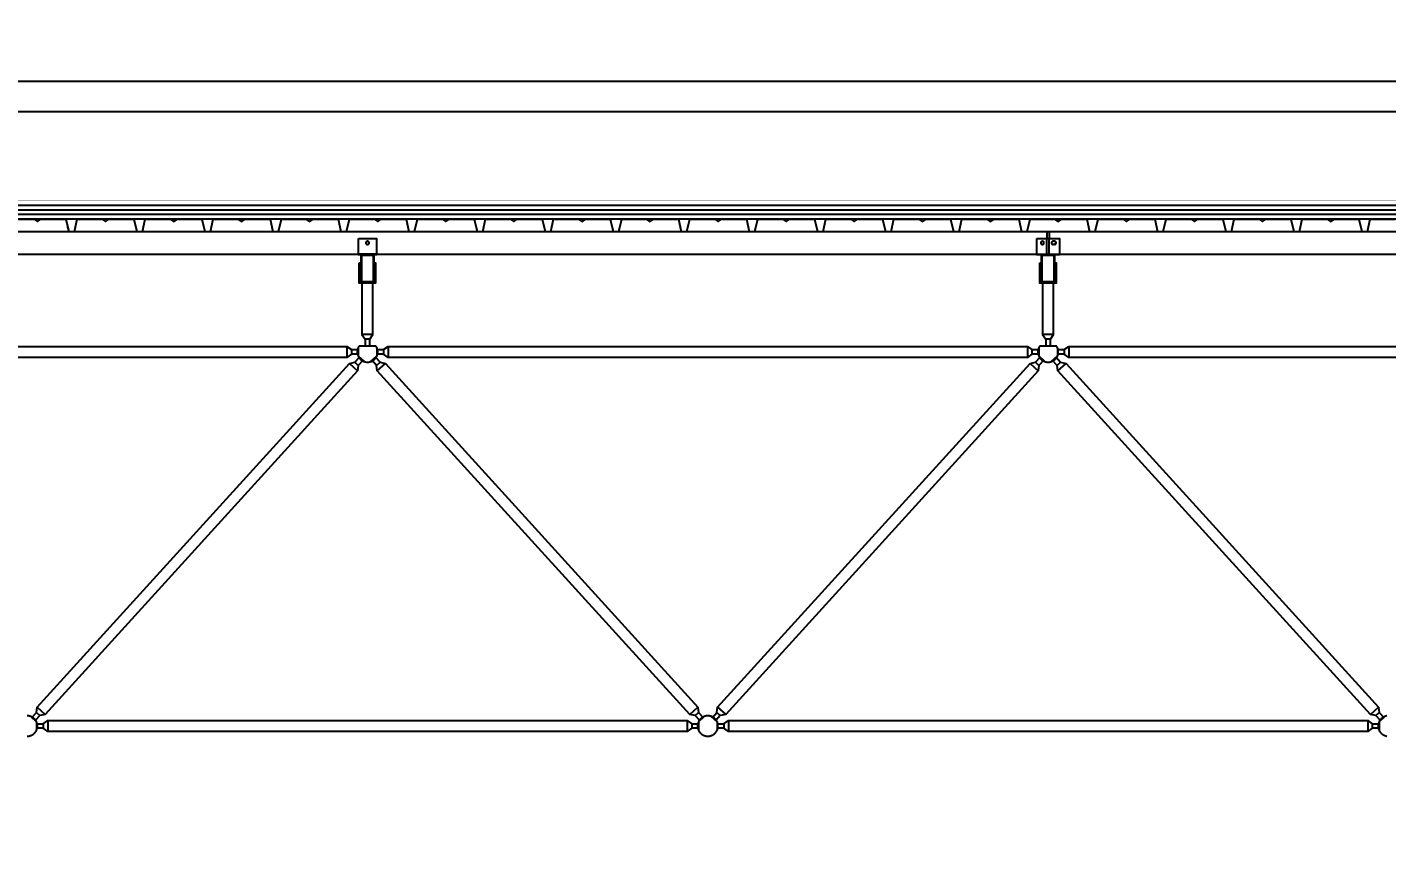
# Model space of a CAD drawing. Header units: centimetres. Extents: x 26569 to 160723, y -3143 to 14565.
# Drawn here: x 121408 to 122007, y -1038 to -670 of the extents above; entities that cross this region are included whole.
import ezdxf

# ---------------------------------------------------------------- set-up
doc = ezdxf.new("R2010")
doc.units = ezdxf.units.CM
doc.header["$LTSCALE"] = 100
doc.linetypes.add('HIDDEN', pattern=[9.525, 6.35, -3.175])
for name, color, linetype in [('A-ANNO-DIMS', 187, 'Continuous'), ('A-ELEV-02', 253, 'Continuous'), ('A-ELEV-04', 250, 'Continuous'), ('A-WALL-INSL', 249, 'Continuous'), ('A-WALL-SNWPNL', 200, 'Continuous'), ('S-STEL', 3, 'Continuous')]:
    doc.layers.add(name, color=color, linetype=linetype)
doc.styles.add('Fields_100', font='act_simplex.shx', dxfattribs={"width": 0.8, "height": 20})
doc.linetypes.add('BATTING', pattern='A,0.00254,-2.54,[134,ltypeshp.shx,S=2.54,R=0,X=-2.54,Y=0],-5.08,[134,ltypeshp.shx,S=2.54,R=180,X=2.54,Y=0],-2.54', length=10.16254)
doc.dimstyles.new('FIELDS_100', dxfattribs={"dimscale": 0, "dimtxt": 20, "dimasz": 5, "dimexe": 5, "dimexo": 5, "dimgap": 5, "dimtad": 0, "dimdec": 0, "dimzin": 0, "dimdsep": 46, "dimtxsty": 'Fields_100', "dimblk": 'DOT', "dimcen": 0.09, "dimclrt": 50, "dimadec": 0, "dimazin": 0, "dimtfac": 1, "dimtdec": 0, "dimtix": 1, "dimtofl": 0, "dimtmove": 1, "dimatfit": 3, "dimfxl": 5, "dimfxlon": 1, "dimtolj": 1, "dimtzin": 0, "dimarcsym": 0})

# ---------------------------------------------------------------- blocks, each defined once
blk = doc.blocks.new('_Dot')
at = {"color": 0, "linetype": 'ByBlock', "lineweight": -2}
blk.add_line((-0.5, 0), (-1, 0), dxfattribs=at)
at = {"color": 0, "linetype": 'ByBlock', "const_width": 0.5}
blk.add_lwpolyline([(-0.25, 0, 1), (0.25, 0, 1)], format="xyb", close=True, dxfattribs=at)
blk = doc.blocks.new('*D482')
at = {"layer": 'A-ANNO-DIMS', "color": 0, "lineweight": -2, "transparency": 16777216}
for p, q in [((121107.73, -198.45), (121107.73, -188.45)), ((122907.73, -198.45), (122907.73, -188.45)), ((121112.73, -193.45), (121976.06, -193.45)), ((122902.73, -193.45), (122039.4, -193.45))]:
    blk.add_line(p, q, dxfattribs=at)
at = {"layer": 'DEFPOINTS', "color": 0, "transparency": 16777216}
for p in [(122907.73, -193.45), (121107.73, -1038.45), (122907.73, -1038.45)]:
    blk.add_point(p, dxfattribs=at)
at = {"layer": 'A-ANNO-DIMS', "color": 0, "lineweight": -2, "transparency": 16777216, "xscale": 5, "yscale": 5, "zscale": 5, "rotation": 180}
blk.add_blockref('_Dot', (121107.73, -193.45), dxfattribs=at)
at = {"layer": 'A-ANNO-DIMS', "color": 0, "lineweight": -2, "transparency": 16777216, "xscale": 5, "yscale": 5, "zscale": 5}
blk.add_blockref('_Dot', (122907.73, -193.45), dxfattribs=at)
at = {"layer": 'A-ANNO-DIMS', "color": 50, "transparency": 16777216, "insert": (122007.73, -193.45), "char_height": 20, "attachment_point": 5, "style": 'Fields_100'}
blk.add_mtext('\\A1;1800', dxfattribs=at)

msp = doc.modelspace()

# ---------------------------------------------------------------- linework, layer by layer
at = {"layer": 'A-ELEV-02'}
for points in [[(113862.73, -760.44), (122930.23, -760.44)], [(121857.23, -760.44), (121857.23, -763.44)], [(121858.23, -760.44), (121858.23, -763.44)], [(121859.93, -764.74), (121859.91, -764.74), (121859.9, -764.74), (121859.88, -764.75), (121859.87, -764.75), (121859.85, -764.75), (121859.83, -764.75), (121859.82, -764.75), (121859.8, -764.76), (121859.79, -764.76), (121859.77, -764.76), (121859.75, -764.77), (121859.74, -764.77), (121859.72, -764.78), (121859.7, -764.78), (121859.69, -764.79), (121859.67, -764.79), (121859.66, -764.8), (121859.64, -764.81), (121859.62, -764.81), (121859.61, -764.82), (121859.59, -764.83), (121859.58, -764.84), (121859.56, -764.85), (121859.55, -764.86), (121859.53, -764.87), (121859.52, -764.88), (121859.5, -764.89), (121859.49, -764.9), (121859.47, -764.91), (121859.46, -764.92), (121859.45, -764.94), (121859.43, -764.95), (121859.42, -764.96), (121859.41, -764.98), (121859.4, -764.99), (121859.39, -765), (121859.38, -765.02), (121859.36, -765.03), (121859.35, -765.05), (121859.34, -765.06), (121859.33, -765.08), (121859.33, -765.09), (121859.32, -765.11), (121859.31, -765.12), (121859.3, -765.14), (121859.29, -765.15), (121859.29, -765.17), (121859.28, -765.19), (121859.27, -765.2), (121859.27, -765.22), (121859.26, -765.23), (121859.26, -765.25), (121859.25, -765.27), (121859.25, -765.28), (121859.24, -765.3), (121859.24, -765.32), (121859.24, -765.33), (121859.24, -765.35), (121859.23, -765.36), (121859.23, -765.38), (121859.23, -765.4), (121859.23, -765.41), (121859.23, -765.43), (121859.23, -765.44), (121859.23, -765.46), (121859.23, -765.48), (121859.23, -765.49), (121859.23, -765.51), (121859.23, -765.52), (121859.24, -765.54), (121859.24, -765.55), (121859.24, -765.57), (121859.24, -765.59), (121859.25, -765.6), (121859.25, -765.62), (121859.26, -765.64), (121859.26, -765.65), (121859.27, -765.67), (121859.27, -765.69), (121859.28, -765.7), (121859.29, -765.72), (121859.29, -765.73), (121859.3, -765.75), (121859.31, -765.77), (121859.32, -765.78), (121859.33, -765.8), (121859.33, -765.81), (121859.34, -765.83), (121859.35, -765.84), (121859.36, -765.86), (121859.38, -765.87), (121859.39, -765.89), (121859.4, -765.9), (121859.41, -765.91), (121859.42, -765.93), (121859.43, -765.94), (121859.45, -765.95), (121859.46, -765.96), (121859.47, -765.98), (121859.49, -765.99), (121859.5, -766), (121859.52, -766.01), (121859.53, -766.02), (121859.55, -766.03), (121859.56, -766.04), (121859.58, -766.05), (121859.59, -766.06), (121859.61, -766.07), (121859.62, -766.07), (121859.64, -766.08), (121859.66, -766.09), (121859.67, -766.09), (121859.69, -766.1), (121859.7, -766.11), (121859.72, -766.11), (121859.74, -766.12), (121859.75, -766.12), (121859.77, -766.13), (121859.79, -766.13), (121859.8, -766.13), (121859.82, -766.13), (121859.83, -766.14), (121859.85, -766.14), (121859.87, -766.14), (121859.88, -766.14), (121859.9, -766.14), (121859.91, -766.14), (121859.93, -766.14)], [(121860.53, -764.74), (121859.93, -764.74)], [(121860.53, -766.14), (121859.93, -766.14)], [(121860.53, -766.14), (121860.55, -766.14), (121860.56, -766.14), (121860.58, -766.14), (121860.59, -766.14), (121860.61, -766.14), (121860.62, -766.14), (121860.64, -766.13), (121860.66, -766.13), (121860.67, -766.13), (121860.69, -766.13), (121860.71, -766.12), (121860.72, -766.12), (121860.74, -766.11), (121860.76, -766.11), (121860.77, -766.1), (121860.79, -766.09), (121860.8, -766.09), (121860.82, -766.08), (121860.84, -766.07), (121860.85, -766.07), (121860.87, -766.06), (121860.88, -766.05), (121860.9, -766.04), (121860.91, -766.03), (121860.93, -766.02), (121860.94, -766.01), (121860.96, -766), (121860.97, -765.99), (121860.98, -765.98), (121861, -765.96), (121861.01, -765.95), (121861.02, -765.94), (121861.04, -765.93), (121861.05, -765.91), (121861.06, -765.9), (121861.07, -765.89), (121861.08, -765.87), (121861.1, -765.86), (121861.11, -765.84), (121861.12, -765.83), (121861.13, -765.81), (121861.13, -765.8), (121861.14, -765.78), (121861.15, -765.77), (121861.16, -765.75), (121861.17, -765.73), (121861.17, -765.72), (121861.18, -765.7), (121861.19, -765.69), (121861.19, -765.67), (121861.2, -765.65), (121861.2, -765.64), (121861.21, -765.62), (121861.21, -765.6), (121861.21, -765.59), (121861.22, -765.57), (121861.22, -765.55), (121861.22, -765.54), (121861.23, -765.52), (121861.23, -765.51), (121861.23, -765.49), (121861.23, -765.48), (121861.23, -765.46), (121861.23, -765.44), (121861.23, -765.43), (121861.23, -765.41), (121861.23, -765.4), (121861.23, -765.38), (121861.23, -765.36), (121861.22, -765.35), (121861.22, -765.33), (121861.22, -765.32), (121861.21, -765.3), (121861.21, -765.28), (121861.21, -765.27), (121861.2, -765.25), (121861.2, -765.23), (121861.19, -765.22), (121861.19, -765.2), (121861.18, -765.19), (121861.17, -765.17), (121861.17, -765.15), (121861.16, -765.14), (121861.15, -765.12), (121861.14, -765.11), (121861.13, -765.09), (121861.13, -765.08), (121861.12, -765.06), (121861.11, -765.05), (121861.1, -765.03), (121861.08, -765.02), (121861.07, -765), (121861.06, -764.99), (121861.05, -764.98), (121861.04, -764.96), (121861.02, -764.95), (121861.01, -764.94), (121861, -764.92), (121860.98, -764.91), (121860.97, -764.9), (121860.96, -764.89), (121860.94, -764.88), (121860.93, -764.87), (121860.91, -764.86), (121860.9, -764.85), (121860.88, -764.84), (121860.87, -764.83), (121860.85, -764.82), (121860.84, -764.81), (121860.82, -764.81), (121860.8, -764.8), (121860.79, -764.79), (121860.77, -764.79), (121860.76, -764.78), (121860.74, -764.78), (121860.72, -764.77), (121860.71, -764.77), (121860.69, -764.76), (121860.67, -764.76), (121860.66, -764.76), (121860.64, -764.75), (121860.62, -764.75), (121860.61, -764.75), (121860.59, -764.75), (121860.58, -764.75), (121860.56, -764.74), (121860.55, -764.74), (121860.53, -764.74)], [(113862.73, -770.44), (122930.23, -770.44)], [(121561.73, -770.44), (121553.73, -770.44)], [(121852.73, -770.44), (121862.73, -770.44)], [(121554.13, -776.04), (121554.63, -776.04)], [(121554.13, -777.44), (121554.63, -777.44)], [(121560.83, -776.04), (121561.33, -776.04)], [(121560.83, -777.44), (121561.33, -777.44)], [(121854.13, -776.04), (121854.63, -776.04)], [(121854.13, -777.44), (121854.63, -777.44)], [(121860.83, -776.04), (121861.33, -776.04)], [(121860.83, -777.44), (121861.33, -777.44)], [(121555.31, -783.24), (121555.31, -805.84), (121556.73, -807.84), (121556.73, -810.84)], [(121558.73, -810.84), (121558.73, -807.84), (121560.14, -805.84), (121560.14, -783.24)], [(121855.31, -783.24), (121855.31, -805.84), (121856.73, -807.84), (121856.73, -810.84)], [(121858.73, -810.84), (121858.73, -807.84), (121860.14, -805.84), (121860.14, -783.24)], [(121560.14, -805.84), (121555.31, -805.84)], [(121558.73, -807.84), (121556.73, -807.84)], [(121860.14, -805.84), (121855.31, -805.84)], [(121858.73, -807.84), (121856.73, -807.84)], [(121261.83, -812.54), (121264.83, -812.54), (121266.83, -811.13), (121548.63, -811.13), (121550.63, -812.54), (121553.63, -812.54)], [(121553.63, -814.54), (121550.63, -814.54), (121548.63, -815.96), (121266.83, -815.96), (121264.83, -814.54), (121261.83, -814.54)], [(121548.63, -811.13), (121548.63, -815.96)], [(121550.63, -812.54), (121550.63, -814.54)], [(121554.13, -810.84), (121554.04, -810.96), (121553.96, -811.09), (121553.88, -811.22), (121553.8, -811.35), (121553.73, -811.48), (121553.66, -811.62), (121553.6, -811.76), (121553.54, -811.91), (121553.48, -812.05), (121553.46, -812.13), (121553.43, -812.2), (121553.41, -812.28), (121553.39, -812.36), (121553.37, -812.43), (121553.35, -812.51), (121553.33, -812.59), (121553.32, -812.67), (121553.3, -812.74), (121553.29, -812.82), (121553.28, -812.9), (121553.27, -812.98), (121553.26, -813.06), (121553.25, -813.14), (121553.24, -813.22), (121553.24, -813.3), (121553.23, -813.38), (121553.23, -813.46), (121553.23, -813.54), (121553.23, -813.62), (121553.23, -813.7), (121553.24, -813.78), (121553.24, -813.86), (121553.25, -813.94), (121553.25, -814.01), (121553.26, -814.09), (121553.27, -814.17), (121553.29, -814.25), (121553.31, -814.4), (121553.35, -814.56), (121553.38, -814.71), (121553.43, -814.86), (121553.47, -815), (121553.52, -815.14), (121553.58, -815.29), (121553.64, -815.42), (121553.71, -815.56), (121553.77, -815.69), (121553.85, -815.82), (121553.93, -815.95), (121554.01, -816.07), (121554.1, -816.2), (121554.19, -816.32), (121554.29, -816.44), (121554.39, -816.56), (121554.5, -816.68), (121554.55, -816.73), (121554.61, -816.79), (121554.67, -816.84), (121554.73, -816.9), (121554.79, -816.95), (121554.85, -817), (121554.91, -817.05), (121554.97, -817.1), (121555.03, -817.15), (121555.1, -817.19), (121555.16, -817.24), (121555.23, -817.29), (121555.3, -817.33), (121555.36, -817.37), (121555.43, -817.41), (121555.5, -817.45), (121555.57, -817.49), (121555.64, -817.53), (121555.71, -817.57), (121555.78, -817.6), (121555.86, -817.64), (121555.93, -817.67), (121556, -817.7), (121556.08, -817.73), (121556.15, -817.76), (121556.22, -817.78), (121556.3, -817.81), (121556.37, -817.83), (121556.52, -817.88), (121556.67, -817.92), (121556.83, -817.95), (121556.98, -817.98), (121557.13, -818), (121557.28, -818.02), (121557.43, -818.03), (121557.58, -818.04), (121557.73, -818.04), (121557.88, -818.04), (121558.03, -818.03), (121558.18, -818.02), (121558.33, -818), (121558.48, -817.98), (121558.63, -817.95), (121558.79, -817.92), (121558.94, -817.88), (121559.09, -817.83), (121559.16, -817.81), (121559.24, -817.78), (121559.31, -817.76), (121559.38, -817.73), (121559.46, -817.7), (121559.53, -817.67), (121559.6, -817.64), (121559.68, -817.6), (121559.75, -817.57), (121559.82, -817.53), (121559.89, -817.49), (121559.96, -817.45), (121560.03, -817.41), (121560.1, -817.37), (121560.16, -817.33), (121560.23, -817.29), (121560.3, -817.24), (121560.36, -817.19), (121560.43, -817.15), (121560.49, -817.1), (121560.55, -817.05), (121560.61, -817), (121560.67, -816.95), (121560.73, -816.9), (121560.79, -816.84), (121560.85, -816.79), (121560.91, -816.73), (121560.96, -816.68), (121561.07, -816.56), (121561.17, -816.44), (121561.27, -816.32), (121561.36, -816.2), (121561.45, -816.07), (121561.53, -815.95), (121561.61, -815.82), (121561.69, -815.69), (121561.75, -815.56), (121561.82, -815.42), (121561.88, -815.29), (121561.94, -815.14), (121561.99, -815), (121562.03, -814.86), (121562.08, -814.71), (121562.11, -814.56), (121562.15, -814.4), (121562.17, -814.25), (121562.19, -814.17), (121562.2, -814.09), (121562.21, -814.01), (121562.21, -813.94), (121562.22, -813.86), (121562.22, -813.78), (121562.23, -813.7), (121562.23, -813.62), (121562.23, -813.54), (121562.23, -813.46), (121562.23, -813.38), (121562.22, -813.3), (121562.22, -813.22), (121562.21, -813.14), (121562.2, -813.06), (121562.19, -812.98), (121562.18, -812.9), (121562.17, -812.82), (121562.16, -812.74), (121562.14, -812.67), (121562.13, -812.59), (121562.11, -812.51), (121562.09, -812.43), (121562.07, -812.36), (121562.05, -812.28), (121562.03, -812.2), (121562, -812.13), (121561.98, -812.05), (121561.92, -811.91), (121561.86, -811.76), (121561.8, -811.62), (121561.73, -811.48), (121561.66, -811.35), (121561.58, -811.22), (121561.5, -811.09), (121561.42, -810.96), (121561.33, -810.84)], [(121553.63, -811.69), (121553.63, -815.4)], [(121554.13, -810.84), (121561.33, -810.84)], [(121561.83, -812.54), (121564.83, -812.54), (121566.83, -811.13), (121848.63, -811.13), (121850.63, -812.54), (121853.63, -812.54)], [(121561.83, -811.69), (121561.83, -815.4)], [(121853.63, -814.54), (121850.63, -814.54), (121848.63, -815.96), (121566.83, -815.96), (121564.83, -814.54), (121561.83, -814.54)], [(121564.83, -812.54), (121564.83, -814.54)], [(121566.83, -811.13), (121566.83, -815.96)], [(121848.63, -811.13), (121848.63, -815.96)], [(121850.63, -812.54), (121850.63, -814.54)], [(121854.13, -810.84), (121854.04, -810.96), (121853.96, -811.09), (121853.88, -811.22), (121853.8, -811.35), (121853.73, -811.48), (121853.66, -811.62), (121853.6, -811.76), (121853.54, -811.91), (121853.48, -812.05), (121853.46, -812.13), (121853.43, -812.2), (121853.41, -812.28), (121853.39, -812.36), (121853.37, -812.43), (121853.35, -812.51), (121853.33, -812.59), (121853.32, -812.67), (121853.3, -812.74), (121853.29, -812.82), (121853.28, -812.9), (121853.27, -812.98), (121853.26, -813.06), (121853.25, -813.14), (121853.24, -813.22), (121853.24, -813.3), (121853.23, -813.38), (121853.23, -813.46), (121853.23, -813.54), (121853.23, -813.62), (121853.23, -813.7), (121853.24, -813.78), (121853.24, -813.86), (121853.25, -813.94), (121853.25, -814.01), (121853.26, -814.09), (121853.27, -814.17), (121853.29, -814.25), (121853.31, -814.4), (121853.35, -814.56), (121853.38, -814.71), (121853.43, -814.86), (121853.47, -815), (121853.52, -815.14), (121853.58, -815.29), (121853.64, -815.42), (121853.71, -815.56), (121853.77, -815.69), (121853.85, -815.82), (121853.93, -815.95), (121854.01, -816.07), (121854.1, -816.2), (121854.19, -816.32), (121854.29, -816.44), (121854.39, -816.56), (121854.5, -816.68), (121854.55, -816.73), (121854.61, -816.79), (121854.67, -816.84), (121854.73, -816.9), (121854.79, -816.95), (121854.85, -817), (121854.91, -817.05), (121854.97, -817.1), (121855.03, -817.15), (121855.1, -817.19), (121855.16, -817.24), (121855.23, -817.29), (121855.3, -817.33), (121855.36, -817.37), (121855.43, -817.41), (121855.5, -817.45), (121855.57, -817.49), (121855.64, -817.53), (121855.71, -817.57), (121855.78, -817.6), (121855.86, -817.64), (121855.93, -817.67), (121856, -817.7), (121856.08, -817.73), (121856.15, -817.76), (121856.22, -817.78), (121856.3, -817.81), (121856.37, -817.83), (121856.52, -817.88), (121856.67, -817.92), (121856.83, -817.95), (121856.98, -817.98), (121857.13, -818), (121857.28, -818.02), (121857.43, -818.03), (121857.58, -818.04), (121857.73, -818.04), (121857.88, -818.04), (121858.03, -818.03), (121858.18, -818.02), (121858.33, -818), (121858.48, -817.98), (121858.63, -817.95), (121858.79, -817.92), (121858.94, -817.88), (121859.09, -817.83), (121859.16, -817.81), (121859.24, -817.78), (121859.31, -817.76), (121859.38, -817.73), (121859.46, -817.7), (121859.53, -817.67), (121859.6, -817.64), (121859.68, -817.6), (121859.75, -817.57), (121859.82, -817.53), (121859.89, -817.49), (121859.96, -817.45), (121860.03, -817.41), (121860.1, -817.37), (121860.16, -817.33), (121860.23, -817.29), (121860.3, -817.24), (121860.36, -817.19), (121860.43, -817.15), (121860.49, -817.1), (121860.55, -817.05), (121860.61, -817), (121860.67, -816.95), (121860.73, -816.9), (121860.79, -816.84), (121860.85, -816.79), (121860.91, -816.73), (121860.96, -816.68), (121861.07, -816.56), (121861.17, -816.44), (121861.27, -816.32), (121861.36, -816.2), (121861.45, -816.07), (121861.53, -815.95), (121861.61, -815.82), (121861.69, -815.69), (121861.75, -815.56), (121861.82, -815.42), (121861.88, -815.29), (121861.94, -815.14), (121861.99, -815), (121862.03, -814.86), (121862.08, -814.71), (121862.11, -814.56), (121862.15, -814.4), (121862.17, -814.25), (121862.19, -814.17), (121862.2, -814.09), (121862.21, -814.01), (121862.21, -813.94), (121862.22, -813.86), (121862.22, -813.78), (121862.23, -813.7), (121862.23, -813.62), (121862.23, -813.54), (121862.23, -813.46), (121862.23, -813.38), (121862.22, -813.3), (121862.22, -813.22), (121862.21, -813.14), (121862.2, -813.06), (121862.19, -812.98), (121862.18, -812.9), (121862.17, -812.82), (121862.16, -812.74), (121862.14, -812.67), (121862.13, -812.59), (121862.11, -812.51), (121862.09, -812.43), (121862.07, -812.36), (121862.05, -812.28), (121862.03, -812.2), (121862, -812.13), (121861.98, -812.05), (121861.92, -811.91), (121861.86, -811.76), (121861.8, -811.62), (121861.73, -811.48), (121861.66, -811.35), (121861.58, -811.22), (121861.5, -811.09), (121861.42, -810.96), (121861.33, -810.84)], [(121853.63, -811.69), (121853.63, -815.4)], [(121854.13, -810.84), (121861.33, -810.84)], [(121861.83, -812.54), (121864.83, -812.54), (121866.83, -811.13), (122148.63, -811.13), (122150.63, -812.54), (122153.63, -812.54)], [(121861.83, -811.69), (121861.83, -815.4)], [(122153.63, -814.54), (122150.63, -814.54), (122148.63, -815.96), (121866.83, -815.96), (121864.83, -814.54), (121861.83, -814.54)], [(121864.83, -812.54), (121864.83, -814.54)], [(121866.83, -811.13), (121866.83, -815.96)], [(121549.82, -818.65), (121553.4, -821.9)], [(121552.21, -818.12), (121553.69, -819.47)], [(121553.6, -815.33), (121556.34, -817.83)], [(121559.12, -817.83), (121561.86, -815.33)], [(121561.77, -819.47), (121563.25, -818.12)], [(121562.06, -821.9), (121565.64, -818.65)], [(121849.82, -818.65), (121853.4, -821.9)], [(121852.21, -818.12), (121853.69, -819.47)], [(121853.6, -815.33), (121856.34, -817.83)], [(121859.12, -817.83), (121861.86, -815.33)], [(121861.77, -819.47), (121863.25, -818.12)], [(121862.06, -821.9), (121865.64, -818.65)], [(121412.06, -970.19), (121415.64, -973.43)], [(121699.82, -973.43), (121703.4, -970.19)], [(121712.06, -970.19), (121715.64, -973.43)], [(121999.82, -973.43), (122003.4, -970.19)], [(121407.73, -983.04), (121407.83, -983.04), (121407.93, -983.04), (121408.03, -983.03), (121408.13, -983.03), (121408.24, -983.02), (121408.34, -983), (121408.44, -982.99), (121408.55, -982.97), (121408.65, -982.95), (121408.76, -982.92), (121408.86, -982.9), (121408.97, -982.87), (121409.07, -982.84), (121409.18, -982.8), (121409.28, -982.77), (121409.39, -982.73), (121409.49, -982.69), (121409.59, -982.64), (121409.7, -982.59), (121409.8, -982.54), (121409.9, -982.49), (121410, -982.43), (121410.1, -982.37), (121410.19, -982.31), (121410.29, -982.25), (121410.38, -982.18), (121410.48, -982.11), (121410.57, -982.04), (121410.66, -981.96), (121410.74, -981.89), (121410.83, -981.81), (121410.91, -981.73), (121410.99, -981.64), (121411.07, -981.56), (121411.15, -981.47), (121411.22, -981.38), (121411.3, -981.29), (121411.37, -981.2), (121411.43, -981.1), (121411.5, -981.01), (121411.56, -980.91), (121411.62, -980.81), (121411.67, -980.71), (121411.73, -980.61), (121411.78, -980.51), (121411.83, -980.41), (121411.87, -980.3), (121411.91, -980.2), (121411.95, -980.1), (121411.99, -979.99), (121412.02, -979.89), (121412.06, -979.78), (121412.08, -979.68), (121412.11, -979.57), (121412.13, -979.47), (121412.15, -979.36), (121412.17, -979.26), (121412.19, -979.15), (121412.2, -979.05), (121412.21, -978.95), (121412.22, -978.85), (121412.23, -978.74), (121412.23, -978.64), (121412.23, -978.54), (121412.23, -978.44), (121412.23, -978.34), (121412.22, -978.24), (121412.21, -978.14), (121412.2, -978.04), (121412.19, -977.93), (121412.17, -977.83), (121412.15, -977.72), (121412.13, -977.62), (121412.11, -977.52), (121412.08, -977.41), (121412.06, -977.31), (121412.02, -977.2), (121411.99, -977.1), (121411.95, -976.99), (121411.91, -976.89), (121411.87, -976.78), (121411.83, -976.68), (121411.78, -976.58), (121411.73, -976.48), (121411.67, -976.38), (121411.62, -976.28), (121411.56, -976.18), (121411.5, -976.08), (121411.43, -975.99), (121411.37, -975.89), (121411.3, -975.8), (121411.22, -975.71), (121411.15, -975.62), (121411.07, -975.53), (121410.99, -975.45), (121410.91, -975.36), (121410.83, -975.28), (121410.74, -975.2), (121410.66, -975.12), (121410.57, -975.05), (121410.48, -974.98), (121410.38, -974.91), (121410.29, -974.84), (121410.19, -974.78), (121410.1, -974.72), (121410, -974.66), (121409.9, -974.6), (121409.8, -974.55), (121409.7, -974.5), (121409.59, -974.45), (121409.49, -974.4), (121409.39, -974.36), (121409.28, -974.32), (121409.18, -974.28), (121409.07, -974.25), (121408.97, -974.22), (121408.86, -974.19), (121408.76, -974.16), (121408.65, -974.14), (121408.55, -974.12), (121408.44, -974.1), (121408.34, -974.09), (121408.24, -974.07), (121408.13, -974.06), (121408.03, -974.05), (121407.93, -974.05), (121407.83, -974.04), (121407.73, -974.04)], [(121409.12, -974.26), (121411.86, -976.76)], [(121411.77, -972.62), (121413.25, -973.96)], [(121411.83, -977.54), (121414.83, -977.54), (121416.83, -976.13), (121698.63, -976.13), (121700.63, -977.54), (121703.63, -977.54)], [(121411.83, -976.69), (121411.83, -980.4)], [(121416.83, -976.13), (121416.83, -980.96)], [(121698.63, -976.13), (121698.63, -980.96)], [(121702.21, -973.96), (121703.69, -972.62)], [(121703.6, -976.76), (121706.34, -974.26)], [(121703.63, -976.69), (121703.63, -980.4)], [(121709.12, -974.26), (121711.86, -976.76)], [(121711.77, -972.62), (121713.25, -973.96)], [(121711.83, -977.54), (121714.83, -977.54), (121716.83, -976.13), (121998.63, -976.13), (122000.63, -977.54), (122003.63, -977.54)], [(121711.83, -976.69), (121711.83, -980.4)], [(121716.83, -976.13), (121716.83, -980.96)], [(121998.63, -976.13), (121998.63, -980.96)], [(122002.21, -973.96), (122003.69, -972.62)], [(122007.12, -974.09), (122007.02, -974.1), (122006.91, -974.12), (122006.81, -974.14), (122006.7, -974.16), (122006.6, -974.19), (122006.49, -974.22), (122006.39, -974.25), (122006.28, -974.28), (122006.18, -974.32), (122006.07, -974.36), (122005.97, -974.4), (122005.87, -974.45), (122005.76, -974.5), (122005.66, -974.55), (122005.56, -974.6), (122005.46, -974.66), (122005.36, -974.72), (122005.27, -974.78), (122005.17, -974.84), (122005.08, -974.91), (122004.98, -974.98), (122004.89, -975.05), (122004.8, -975.12), (122004.72, -975.2), (122004.63, -975.28), (122004.55, -975.36), (122004.47, -975.45), (122004.39, -975.53), (122004.31, -975.62), (122004.24, -975.71), (122004.16, -975.8), (122004.09, -975.89), (122004.03, -975.99), (122003.96, -976.08), (122003.9, -976.18), (122003.84, -976.28), (122003.79, -976.38), (122003.73, -976.48), (122003.68, -976.58), (122003.63, -976.68), (122003.59, -976.78), (122003.55, -976.89), (122003.51, -976.99), (122003.47, -977.1), (122003.44, -977.2), (122003.4, -977.31), (122003.37, -977.41), (122003.35, -977.52), (122003.33, -977.62), (122003.31, -977.72), (122003.29, -977.83), (122003.27, -977.93), (122003.26, -978.04), (122003.25, -978.14), (122003.24, -978.24), (122003.23, -978.34), (122003.23, -978.44), (122003.23, -978.54), (122003.23, -978.64), (122003.23, -978.74), (122003.24, -978.85), (122003.25, -978.95), (122003.26, -979.05), (122003.27, -979.15), (122003.29, -979.26), (122003.31, -979.36), (122003.33, -979.47), (122003.35, -979.57), (122003.37, -979.68), (122003.4, -979.78), (122003.44, -979.89), (122003.47, -979.99), (122003.51, -980.1), (122003.55, -980.2), (122003.59, -980.3), (122003.63, -980.41), (122003.68, -980.51), (122003.73, -980.61), (122003.79, -980.71), (122003.84, -980.81), (122003.9, -980.91), (122003.96, -981.01), (122004.03, -981.1), (122004.09, -981.2), (122004.16, -981.29), (122004.24, -981.38), (122004.31, -981.47), (122004.39, -981.56), (122004.47, -981.64), (122004.55, -981.73), (122004.63, -981.81), (122004.72, -981.89), (122004.8, -981.96), (122004.89, -982.04), (122004.98, -982.11), (122005.08, -982.18), (122005.17, -982.25), (122005.27, -982.31), (122005.36, -982.37), (122005.46, -982.43), (122005.56, -982.49), (122005.66, -982.54), (122005.76, -982.59), (122005.87, -982.64), (122005.97, -982.69), (122006.07, -982.73), (122006.18, -982.77), (122006.28, -982.8), (122006.39, -982.84), (122006.49, -982.87), (122006.6, -982.9), (122006.7, -982.92), (122006.81, -982.95), (122006.91, -982.97), (122007.02, -982.99), (122007.12, -983)], [(122003.6, -976.76), (122006.34, -974.26)], [(122003.63, -976.69), (122003.63, -980.4)], [(121703.63, -979.54), (121700.63, -979.54), (121698.63, -980.96), (121416.83, -980.96), (121414.83, -979.54), (121411.83, -979.54)], [(121414.83, -977.54), (121414.83, -979.54)], [(121700.63, -977.54), (121700.63, -979.54)], [(122003.63, -979.54), (122000.63, -979.54), (121998.63, -980.96), (121716.83, -980.96), (121714.83, -979.54), (121711.83, -979.54)], [(121714.83, -977.54), (121714.83, -979.54)], [(122000.63, -977.54), (122000.63, -979.54)]]:
    msp.add_lwpolyline(points, dxfattribs=at)
for points in [[(121553.73, -763.44), (121561.73, -763.44), (121561.73, -770.74), (121553.73, -770.74)], [(121558.43, -765.44), (121558.43, -765.43), (121558.43, -765.41), (121558.43, -765.4), (121558.43, -765.38), (121558.43, -765.36), (121558.42, -765.35), (121558.42, -765.33), (121558.42, -765.32), (121558.42, -765.3), (121558.41, -765.28), (121558.41, -765.27), (121558.4, -765.25), (121558.4, -765.23), (121558.39, -765.22), (121558.39, -765.2), (121558.38, -765.19), (121558.37, -765.17), (121558.37, -765.15), (121558.36, -765.14), (121558.35, -765.12), (121558.34, -765.11), (121558.33, -765.09), (121558.33, -765.08), (121558.32, -765.06), (121558.31, -765.05), (121558.3, -765.03), (121558.28, -765.02), (121558.27, -765), (121558.26, -764.99), (121558.25, -764.98), (121558.24, -764.96), (121558.22, -764.95), (121558.21, -764.94), (121558.2, -764.92), (121558.19, -764.91), (121558.17, -764.9), (121558.16, -764.89), (121558.14, -764.88), (121558.13, -764.87), (121558.11, -764.86), (121558.1, -764.85), (121558.08, -764.84), (121558.07, -764.83), (121558.05, -764.82), (121558.04, -764.81), (121558.02, -764.81), (121558, -764.8), (121557.99, -764.79), (121557.97, -764.79), (121557.96, -764.78), (121557.94, -764.78), (121557.92, -764.77), (121557.91, -764.77), (121557.89, -764.76), (121557.87, -764.76), (121557.86, -764.76), (121557.84, -764.75), (121557.82, -764.75), (121557.81, -764.75), (121557.79, -764.75), (121557.78, -764.75), (121557.76, -764.74), (121557.75, -764.74), (121557.73, -764.74), (121557.71, -764.74), (121557.7, -764.74), (121557.68, -764.75), (121557.67, -764.75), (121557.65, -764.75), (121557.63, -764.75), (121557.62, -764.75), (121557.6, -764.76), (121557.59, -764.76), (121557.57, -764.76), (121557.55, -764.77), (121557.54, -764.77), (121557.52, -764.78), (121557.5, -764.78), (121557.49, -764.79), (121557.47, -764.79), (121557.46, -764.8), (121557.44, -764.81), (121557.42, -764.81), (121557.41, -764.82), (121557.39, -764.83), (121557.38, -764.84), (121557.36, -764.85), (121557.35, -764.86), (121557.33, -764.87), (121557.32, -764.88), (121557.3, -764.89), (121557.29, -764.9), (121557.27, -764.91), (121557.26, -764.92), (121557.25, -764.94), (121557.23, -764.95), (121557.22, -764.96), (121557.21, -764.98), (121557.2, -764.99), (121557.19, -765), (121557.18, -765.02), (121557.16, -765.03), (121557.15, -765.05), (121557.14, -765.06), (121557.13, -765.08), (121557.13, -765.09), (121557.12, -765.11), (121557.11, -765.12), (121557.1, -765.14), (121557.09, -765.15), (121557.09, -765.17), (121557.08, -765.19), (121557.07, -765.2), (121557.07, -765.22), (121557.06, -765.23), (121557.06, -765.25), (121557.05, -765.27), (121557.05, -765.28), (121557.04, -765.3), (121557.04, -765.32), (121557.04, -765.33), (121557.04, -765.35), (121557.03, -765.36), (121557.03, -765.38), (121557.03, -765.4), (121557.03, -765.41), (121557.03, -765.43), (121557.03, -765.44), (121557.03, -765.46), (121557.03, -765.47), (121557.03, -765.49), (121557.03, -765.51), (121557.03, -765.52), (121557.04, -765.54), (121557.04, -765.55), (121557.04, -765.57), (121557.04, -765.59), (121557.05, -765.6), (121557.05, -765.62), (121557.06, -765.64), (121557.06, -765.65), (121557.07, -765.67), (121557.07, -765.69), (121557.08, -765.7), (121557.09, -765.72), (121557.09, -765.73), (121557.1, -765.75), (121557.11, -765.77), (121557.12, -765.78), (121557.13, -765.8), (121557.13, -765.81), (121557.14, -765.83), (121557.15, -765.84), (121557.16, -765.86), (121557.18, -765.87), (121557.19, -765.88), (121557.2, -765.9), (121557.21, -765.91), (121557.22, -765.93), (121557.23, -765.94), (121557.25, -765.95), (121557.26, -765.96), (121557.27, -765.98), (121557.29, -765.99), (121557.3, -766), (121557.32, -766.01), (121557.33, -766.02), (121557.35, -766.03), (121557.36, -766.04), (121557.38, -766.05), (121557.39, -766.06), (121557.41, -766.07), (121557.42, -766.07), (121557.44, -766.08), (121557.46, -766.09), (121557.47, -766.09), (121557.49, -766.1), (121557.5, -766.11), (121557.52, -766.11), (121557.54, -766.12), (121557.55, -766.12), (121557.57, -766.13), (121557.59, -766.13), (121557.6, -766.13), (121557.62, -766.13), (121557.63, -766.14), (121557.65, -766.14), (121557.67, -766.14), (121557.68, -766.14), (121557.7, -766.14), (121557.71, -766.14), (121557.73, -766.14), (121557.75, -766.14), (121557.76, -766.14), (121557.78, -766.14), (121557.79, -766.14), (121557.81, -766.14), (121557.82, -766.14), (121557.84, -766.13), (121557.86, -766.13), (121557.87, -766.13), (121557.89, -766.13), (121557.91, -766.12), (121557.92, -766.12), (121557.94, -766.11), (121557.96, -766.11), (121557.97, -766.1), (121557.99, -766.09), (121558, -766.09), (121558.02, -766.08), (121558.04, -766.07), (121558.05, -766.07), (121558.07, -766.06), (121558.08, -766.05), (121558.1, -766.04), (121558.11, -766.03), (121558.13, -766.02), (121558.14, -766.01), (121558.16, -766), (121558.17, -765.99), (121558.19, -765.98), (121558.2, -765.96), (121558.21, -765.95), (121558.22, -765.94), (121558.24, -765.93), (121558.25, -765.91), (121558.26, -765.9), (121558.27, -765.88), (121558.28, -765.87), (121558.3, -765.86), (121558.31, -765.84), (121558.32, -765.83), (121558.33, -765.81), (121558.33, -765.8), (121558.34, -765.78), (121558.35, -765.77), (121558.36, -765.75), (121558.37, -765.73), (121558.37, -765.72), (121558.38, -765.7), (121558.39, -765.69), (121558.39, -765.67), (121558.4, -765.65), (121558.4, -765.64), (121558.41, -765.62), (121558.41, -765.6), (121558.42, -765.59), (121558.42, -765.57), (121558.42, -765.55), (121558.42, -765.54), (121558.43, -765.52), (121558.43, -765.51), (121558.43, -765.49), (121558.43, -765.47), (121558.43, -765.46)], [(121852.73, -763.44), (121862.73, -763.44), (121862.73, -770.74), (121852.73, -770.74)], [(121855.93, -765.44), (121855.93, -765.43), (121855.93, -765.41), (121855.93, -765.4), (121855.93, -765.38), (121855.93, -765.36), (121855.92, -765.35), (121855.92, -765.33), (121855.92, -765.32), (121855.91, -765.3), (121855.91, -765.28), (121855.91, -765.27), (121855.9, -765.25), (121855.9, -765.23), (121855.89, -765.22), (121855.89, -765.2), (121855.88, -765.19), (121855.87, -765.17), (121855.87, -765.15), (121855.86, -765.14), (121855.85, -765.12), (121855.84, -765.11), (121855.83, -765.09), (121855.83, -765.08), (121855.82, -765.06), (121855.81, -765.05), (121855.8, -765.03), (121855.78, -765.02), (121855.77, -765), (121855.76, -764.99), (121855.75, -764.98), (121855.74, -764.96), (121855.72, -764.95), (121855.71, -764.94), (121855.7, -764.92), (121855.68, -764.91), (121855.67, -764.9), (121855.66, -764.89), (121855.64, -764.88), (121855.63, -764.87), (121855.61, -764.86), (121855.6, -764.85), (121855.58, -764.84), (121855.57, -764.83), (121855.55, -764.82), (121855.54, -764.81), (121855.52, -764.81), (121855.5, -764.8), (121855.49, -764.79), (121855.47, -764.79), (121855.46, -764.78), (121855.44, -764.78), (121855.42, -764.77), (121855.41, -764.77), (121855.39, -764.76), (121855.37, -764.76), (121855.36, -764.76), (121855.34, -764.75), (121855.32, -764.75), (121855.31, -764.75), (121855.29, -764.75), (121855.28, -764.75), (121855.26, -764.74), (121855.25, -764.74), (121855.23, -764.74), (121855.21, -764.74), (121855.2, -764.74), (121855.18, -764.75), (121855.17, -764.75), (121855.15, -764.75), (121855.13, -764.75), (121855.12, -764.75), (121855.1, -764.76), (121855.09, -764.76), (121855.07, -764.76), (121855.05, -764.77), (121855.04, -764.77), (121855.02, -764.78), (121855, -764.78), (121854.99, -764.79), (121854.97, -764.79), (121854.96, -764.8), (121854.94, -764.81), (121854.92, -764.81), (121854.91, -764.82), (121854.89, -764.83), (121854.88, -764.84), (121854.86, -764.85), (121854.85, -764.86), (121854.83, -764.87), (121854.82, -764.88), (121854.8, -764.89), (121854.79, -764.9), (121854.77, -764.91), (121854.76, -764.92), (121854.75, -764.94), (121854.73, -764.95), (121854.72, -764.96), (121854.71, -764.98), (121854.7, -764.99), (121854.69, -765), (121854.68, -765.02), (121854.66, -765.03), (121854.65, -765.05), (121854.64, -765.06), (121854.63, -765.08), (121854.63, -765.09), (121854.62, -765.11), (121854.61, -765.12), (121854.6, -765.14), (121854.59, -765.15), (121854.59, -765.17), (121854.58, -765.19), (121854.57, -765.2), (121854.57, -765.22), (121854.56, -765.23), (121854.56, -765.25), (121854.55, -765.27), (121854.55, -765.28), (121854.54, -765.3), (121854.54, -765.32), (121854.54, -765.33), (121854.54, -765.35), (121854.53, -765.36), (121854.53, -765.38), (121854.53, -765.4), (121854.53, -765.41), (121854.53, -765.43), (121854.53, -765.44), (121854.53, -765.46), (121854.53, -765.48), (121854.53, -765.49), (121854.53, -765.51), (121854.53, -765.52), (121854.54, -765.54), (121854.54, -765.55), (121854.54, -765.57), (121854.54, -765.59), (121854.55, -765.6), (121854.55, -765.62), (121854.56, -765.64), (121854.56, -765.65), (121854.57, -765.67), (121854.57, -765.69), (121854.58, -765.7), (121854.59, -765.72), (121854.59, -765.73), (121854.6, -765.75), (121854.61, -765.77), (121854.62, -765.78), (121854.63, -765.8), (121854.63, -765.81), (121854.64, -765.83), (121854.65, -765.84), (121854.66, -765.86), (121854.68, -765.87), (121854.69, -765.89), (121854.7, -765.9), (121854.71, -765.91), (121854.72, -765.93), (121854.73, -765.94), (121854.75, -765.95), (121854.76, -765.96), (121854.77, -765.98), (121854.79, -765.99), (121854.8, -766), (121854.82, -766.01), (121854.83, -766.02), (121854.85, -766.03), (121854.86, -766.04), (121854.88, -766.05), (121854.89, -766.06), (121854.91, -766.07), (121854.92, -766.07), (121854.94, -766.08), (121854.96, -766.09), (121854.97, -766.09), (121854.99, -766.1), (121855, -766.11), (121855.02, -766.11), (121855.04, -766.12), (121855.05, -766.12), (121855.07, -766.13), (121855.09, -766.13), (121855.1, -766.13), (121855.12, -766.13), (121855.13, -766.14), (121855.15, -766.14), (121855.17, -766.14), (121855.18, -766.14), (121855.2, -766.14), (121855.21, -766.14), (121855.23, -766.14), (121855.25, -766.14), (121855.26, -766.14), (121855.28, -766.14), (121855.29, -766.14), (121855.31, -766.14), (121855.32, -766.14), (121855.34, -766.13), (121855.36, -766.13), (121855.37, -766.13), (121855.39, -766.13), (121855.41, -766.12), (121855.42, -766.12), (121855.44, -766.11), (121855.46, -766.11), (121855.47, -766.1), (121855.49, -766.09), (121855.5, -766.09), (121855.52, -766.08), (121855.54, -766.07), (121855.55, -766.07), (121855.57, -766.06), (121855.58, -766.05), (121855.6, -766.04), (121855.61, -766.03), (121855.63, -766.02), (121855.64, -766.01), (121855.66, -766), (121855.67, -765.99), (121855.68, -765.98), (121855.7, -765.96), (121855.71, -765.95), (121855.72, -765.94), (121855.74, -765.93), (121855.75, -765.91), (121855.76, -765.9), (121855.77, -765.89), (121855.78, -765.87), (121855.8, -765.86), (121855.81, -765.84), (121855.82, -765.83), (121855.83, -765.81), (121855.83, -765.8), (121855.84, -765.78), (121855.85, -765.77), (121855.86, -765.75), (121855.87, -765.73), (121855.87, -765.72), (121855.88, -765.7), (121855.89, -765.69), (121855.89, -765.67), (121855.9, -765.65), (121855.9, -765.64), (121855.91, -765.62), (121855.91, -765.6), (121855.91, -765.59), (121855.92, -765.57), (121855.92, -765.55), (121855.92, -765.54), (121855.93, -765.52), (121855.93, -765.51), (121855.93, -765.49), (121855.93, -765.48), (121855.93, -765.46)], [(121554.13, -774.24), (121554.63, -774.24), (121554.63, -782.74), (121560.83, -782.74), (121560.83, -774.24), (121561.33, -774.24), (121561.33, -783.24), (121554.13, -783.24)], [(121854.13, -774.24), (121854.63, -774.24), (121854.63, -782.74), (121860.83, -782.74), (121860.83, -774.24), (121861.33, -774.24), (121861.33, -783.24), (121854.13, -783.24)], [(121409.75, -974.84), (121411.77, -972.62), (121412.06, -970.19), (121549.82, -818.65), (121552.21, -818.12), (121554.23, -815.9), (121555.71, -817.25), (121553.69, -819.47), (121553.4, -821.9), (121415.64, -973.43), (121413.25, -973.96), (121411.23, -976.18)], [(121704.23, -976.18), (121702.21, -973.96), (121699.82, -973.43), (121562.06, -821.9), (121561.77, -819.47), (121559.75, -817.25), (121561.23, -815.9), (121563.25, -818.12), (121565.64, -818.65), (121703.4, -970.19), (121703.69, -972.62), (121705.71, -974.84)], [(121709.75, -974.84), (121711.77, -972.62), (121712.06, -970.19), (121849.82, -818.65), (121852.21, -818.12), (121854.23, -815.9), (121855.71, -817.25), (121853.69, -819.47), (121853.4, -821.9), (121715.64, -973.43), (121713.25, -973.96), (121711.23, -976.18)], [(122004.23, -976.18), (122002.21, -973.96), (121999.82, -973.43), (121862.06, -821.9), (121861.77, -819.47), (121859.75, -817.25), (121861.23, -815.9), (121863.25, -818.12), (121865.64, -818.65), (122003.4, -970.19), (122003.69, -972.62), (122005.71, -974.84)], [(121712.23, -978.54), (121712.23, -978.44), (121712.23, -978.34), (121712.22, -978.24), (121712.21, -978.14), (121712.2, -978.04), (121712.19, -977.93), (121712.17, -977.83), (121712.15, -977.72), (121712.13, -977.62), (121712.11, -977.52), (121712.08, -977.41), (121712.06, -977.31), (121712.02, -977.2), (121711.99, -977.1), (121711.95, -976.99), (121711.91, -976.89), (121711.87, -976.78), (121711.83, -976.68), (121711.78, -976.58), (121711.73, -976.48), (121711.67, -976.38), (121711.62, -976.28), (121711.56, -976.18), (121711.5, -976.08), (121711.43, -975.99), (121711.37, -975.89), (121711.3, -975.8), (121711.22, -975.71), (121711.15, -975.62), (121711.07, -975.53), (121710.99, -975.45), (121710.91, -975.36), (121710.83, -975.28), (121710.74, -975.2), (121710.66, -975.12), (121710.57, -975.05), (121710.48, -974.98), (121710.38, -974.91), (121710.29, -974.84), (121710.19, -974.78), (121710.1, -974.72), (121710, -974.66), (121709.9, -974.6), (121709.8, -974.55), (121709.7, -974.5), (121709.59, -974.45), (121709.49, -974.4), (121709.39, -974.36), (121709.28, -974.32), (121709.18, -974.28), (121709.07, -974.25), (121708.97, -974.22), (121708.86, -974.19), (121708.76, -974.16), (121708.65, -974.14), (121708.55, -974.12), (121708.44, -974.1), (121708.34, -974.09), (121708.24, -974.07), (121708.13, -974.06), (121708.03, -974.05), (121707.93, -974.05), (121707.83, -974.04), (121707.73, -974.04), (121707.63, -974.04), (121707.53, -974.05), (121707.43, -974.05), (121707.33, -974.06), (121707.22, -974.07), (121707.12, -974.09), (121707.02, -974.1), (121706.91, -974.12), (121706.81, -974.14), (121706.7, -974.16), (121706.6, -974.19), (121706.49, -974.22), (121706.39, -974.25), (121706.28, -974.28), (121706.18, -974.32), (121706.07, -974.36), (121705.97, -974.4), (121705.87, -974.45), (121705.76, -974.5), (121705.66, -974.55), (121705.56, -974.6), (121705.46, -974.66), (121705.36, -974.72), (121705.27, -974.78), (121705.17, -974.84), (121705.08, -974.91), (121704.98, -974.98), (121704.89, -975.05), (121704.8, -975.12), (121704.72, -975.2), (121704.63, -975.28), (121704.55, -975.36), (121704.47, -975.45), (121704.39, -975.53), (121704.31, -975.62), (121704.24, -975.71), (121704.16, -975.8), (121704.09, -975.89), (121704.03, -975.99), (121703.96, -976.08), (121703.9, -976.18), (121703.84, -976.28), (121703.79, -976.38), (121703.73, -976.48), (121703.68, -976.58), (121703.63, -976.68), (121703.59, -976.78), (121703.55, -976.89), (121703.51, -976.99), (121703.47, -977.1), (121703.44, -977.2), (121703.4, -977.31), (121703.37, -977.41), (121703.35, -977.52), (121703.33, -977.62), (121703.31, -977.72), (121703.29, -977.83), (121703.27, -977.93), (121703.26, -978.04), (121703.25, -978.14), (121703.24, -978.24), (121703.23, -978.34), (121703.23, -978.44), (121703.23, -978.54), (121703.23, -978.64), (121703.23, -978.74), (121703.24, -978.85), (121703.25, -978.95), (121703.26, -979.05), (121703.27, -979.15), (121703.29, -979.26), (121703.31, -979.36), (121703.33, -979.47), (121703.35, -979.57), (121703.37, -979.68), (121703.4, -979.78), (121703.44, -979.89), (121703.47, -979.99), (121703.51, -980.1), (121703.55, -980.2), (121703.59, -980.3), (121703.63, -980.41), (121703.68, -980.51), (121703.73, -980.61), (121703.79, -980.71), (121703.84, -980.81), (121703.9, -980.91), (121703.96, -981.01), (121704.03, -981.1), (121704.09, -981.2), (121704.16, -981.29), (121704.24, -981.38), (121704.31, -981.47), (121704.39, -981.56), (121704.47, -981.64), (121704.55, -981.73), (121704.63, -981.81), (121704.72, -981.89), (121704.8, -981.96), (121704.89, -982.04), (121704.98, -982.11), (121705.08, -982.18), (121705.17, -982.25), (121705.27, -982.31), (121705.36, -982.37), (121705.46, -982.43), (121705.56, -982.49), (121705.66, -982.54), (121705.76, -982.59), (121705.87, -982.64), (121705.97, -982.69), (121706.07, -982.73), (121706.18, -982.77), (121706.28, -982.8), (121706.39, -982.84), (121706.49, -982.87), (121706.6, -982.9), (121706.7, -982.92), (121706.81, -982.95), (121706.91, -982.97), (121707.02, -982.99), (121707.12, -983), (121707.22, -983.02), (121707.33, -983.03), (121707.43, -983.03), (121707.53, -983.04), (121707.63, -983.04), (121707.73, -983.04), (121707.83, -983.04), (121707.93, -983.04), (121708.03, -983.03), (121708.13, -983.03), (121708.24, -983.02), (121708.34, -983), (121708.44, -982.99), (121708.55, -982.97), (121708.65, -982.95), (121708.76, -982.92), (121708.86, -982.9), (121708.97, -982.87), (121709.07, -982.84), (121709.18, -982.8), (121709.28, -982.77), (121709.39, -982.73), (121709.49, -982.69), (121709.59, -982.64), (121709.7, -982.59), (121709.8, -982.54), (121709.9, -982.49), (121710, -982.43), (121710.1, -982.37), (121710.19, -982.31), (121710.29, -982.25), (121710.38, -982.18), (121710.48, -982.11), (121710.57, -982.04), (121710.66, -981.96), (121710.74, -981.89), (121710.83, -981.81), (121710.91, -981.73), (121710.99, -981.64), (121711.07, -981.56), (121711.15, -981.47), (121711.22, -981.38), (121711.3, -981.29), (121711.37, -981.2), (121711.43, -981.1), (121711.5, -981.01), (121711.56, -980.91), (121711.62, -980.81), (121711.67, -980.71), (121711.73, -980.61), (121711.78, -980.51), (121711.83, -980.41), (121711.87, -980.3), (121711.91, -980.2), (121711.95, -980.1), (121711.99, -979.99), (121712.02, -979.89), (121712.06, -979.78), (121712.08, -979.68), (121712.11, -979.57), (121712.13, -979.47), (121712.15, -979.36), (121712.17, -979.26), (121712.19, -979.15), (121712.2, -979.05), (121712.21, -978.95), (121712.22, -978.85), (121712.23, -978.74), (121712.23, -978.64)]]:
    msp.add_lwpolyline(points, close=True, dxfattribs=at)
at = {"layer": 'A-ELEV-02', "linetype": 'HIDDEN', "ltscale": 0.1}
for points in [[(121857.23, -770.44), (121857.23, -763.44)], [(121858.23, -770.44), (121858.23, -763.44)]]:
    msp.add_lwpolyline(points, dxfattribs=at)
at = {"layer": 'A-ELEV-04'}
for p, q in [((122968.28, -694.3), (103052.48, -694.3)), ((104871.32, -707.43), (122929.69, -707.43))]:
    msp.add_line(p, q, dxfattribs=at)
at = {"layer": 'A-WALL-INSL', "ltscale": 0.002, "const_width": 0.2}
msp.add_lwpolyline([(122937.73, -746.94), (104865.23, -746.94)], dxfattribs=at)
at = {"layer": 'A-WALL-INSL', "linetype": 'BATTING', "ltscale": 0.002}
for points in [[(122937.73, -748.94), (104865.23, -748.94)], [(122937.73, -752.94), (104865.23, -752.94)]]:
    msp.add_lwpolyline(points, dxfattribs=at)
at = {"layer": 'A-WALL-INSL', "ltscale": 0.002}
for points in [[(122937.73, -750.94), (104865.23, -750.94)], [(122937.73, -754.94), (104865.23, -754.94)]]:
    msp.add_lwpolyline(points, dxfattribs=at)
at = {"layer": 'A-WALL-SNWPNL', "ltscale": 100}
for points in [[(121399.77, -754.94), (121410.77, -754.94), (121412.27, -755.94), (121413.77, -754.94), (121424.77, -754.94), (121426.02, -760.44), (121428.52, -760.44), (121428.96, -758.49)], [(121425.57, -758.49), (121426.02, -760.44), (121428.52, -760.44), (121429.77, -754.94), (121440.77, -754.94), (121442.27, -755.94), (121443.77, -754.94), (121454.77, -754.94), (121456.02, -760.44), (121458.52, -760.44), (121459.77, -754.94), (121470.77, -754.94), (121472.27, -755.94), (121473.77, -754.94), (121484.77, -754.94), (121486.02, -760.44), (121488.52, -760.44), (121489.77, -754.94), (121500.77, -754.94), (121502.27, -755.94), (121503.77, -754.94), (121514.77, -754.94), (121516.02, -760.44), (121518.52, -760.44), (121518.96, -758.49)], [(121515.57, -758.49), (121516.02, -760.44), (121518.52, -760.44), (121519.77, -754.94), (121530.77, -754.94), (121532.27, -755.94), (121533.77, -754.94), (121544.77, -754.94), (121546.02, -760.44), (121548.52, -760.44), (121549.77, -754.94), (121560.77, -754.94), (121562.27, -755.94), (121563.77, -754.94), (121574.77, -754.94), (121576.02, -760.44), (121578.52, -760.44), (121579.77, -754.94), (121590.77, -754.94), (121592.27, -755.94), (121593.77, -754.94), (121604.77, -754.94), (121606.02, -760.44), (121608.52, -760.44), (121608.96, -758.49)], [(121605.57, -758.49), (121606.02, -760.44), (121608.52, -760.44), (121609.77, -754.94), (121620.77, -754.94), (121622.27, -755.94), (121623.77, -754.94), (121634.77, -754.94), (121636.02, -760.44), (121638.52, -760.44), (121639.77, -754.94), (121650.77, -754.94), (121652.27, -755.94), (121653.77, -754.94), (121664.77, -754.94), (121666.02, -760.44), (121668.52, -760.44), (121669.77, -754.94), (121680.77, -754.94), (121682.27, -755.94), (121683.77, -754.94), (121694.77, -754.94), (121696.02, -760.44), (121698.52, -760.44), (121698.96, -758.49)], [(121695.57, -758.49), (121696.02, -760.44), (121698.52, -760.44), (121699.77, -754.94), (121710.77, -754.94), (121712.27, -755.94), (121713.77, -754.94), (121724.77, -754.94), (121726.02, -760.44), (121728.52, -760.44), (121729.77, -754.94), (121740.77, -754.94), (121742.27, -755.94), (121743.77, -754.94), (121754.77, -754.94), (121756.02, -760.44), (121758.52, -760.44), (121759.77, -754.94), (121770.77, -754.94), (121772.27, -755.94), (121773.77, -754.94), (121784.77, -754.94), (121786.02, -760.44), (121788.52, -760.44), (121788.96, -758.49)], [(121785.57, -758.49), (121786.02, -760.44), (121788.52, -760.44), (121789.77, -754.94), (121800.77, -754.94), (121802.27, -755.94), (121803.77, -754.94), (121814.77, -754.94), (121816.02, -760.44), (121818.52, -760.44), (121819.77, -754.94), (121830.77, -754.94), (121832.27, -755.94), (121833.77, -754.94), (121844.77, -754.94), (121846.02, -760.44), (121848.52, -760.44), (121849.77, -754.94), (121860.77, -754.94), (121862.27, -755.94), (121863.77, -754.94), (121874.77, -754.94), (121876.02, -760.44), (121878.52, -760.44), (121878.96, -758.49)], [(121875.57, -758.49), (121876.02, -760.44), (121878.52, -760.44), (121879.77, -754.94), (121890.77, -754.94), (121892.27, -755.94), (121893.77, -754.94), (121904.77, -754.94), (121906.02, -760.44), (121908.52, -760.44), (121909.77, -754.94), (121920.77, -754.94), (121922.27, -755.94), (121923.77, -754.94), (121934.77, -754.94), (121936.02, -760.44), (121938.52, -760.44), (121939.77, -754.94), (121950.77, -754.94), (121952.27, -755.94), (121953.77, -754.94), (121964.77, -754.94), (121966.02, -760.44), (121968.52, -760.44), (121968.96, -758.49)], [(121965.57, -758.49), (121966.02, -760.44), (121968.52, -760.44), (121969.77, -754.94), (121980.77, -754.94), (121982.27, -755.94), (121983.77, -754.94), (121994.77, -754.94), (121996.02, -760.44), (121998.52, -760.44), (121999.77, -754.94), (122010.77, -754.94)]]:
    msp.add_lwpolyline(points, dxfattribs=at)
at = {"layer": 'S-STEL'}
for points in [[(121560.73, -782.74), (121560.73, -770.74), (121554.73, -770.74), (121554.73, -782.74)], [(121860.73, -782.74), (121860.73, -770.74), (121854.73, -770.74), (121854.73, -782.74)]]:
    msp.add_lwpolyline(points, dxfattribs=at)
for points in [[(121560.43, -771.04), (121555.03, -771.04), (121555.03, -782.44), (121560.43, -782.44)], [(121860.43, -771.04), (121855.03, -771.04), (121855.03, -782.44), (121860.43, -782.44)]]:
    msp.add_lwpolyline(points, close=True, dxfattribs=at)

# ---------------------------------------------------------------- dimensions: what is measured, and where the dimension line sits
at = {"layer": 'A-ANNO-DIMS'}
dim = msp.add_linear_dim(base=(122907.73, -193.45), p1=(121107.73, -1038.45), p2=(122907.73, -1038.45), dimstyle='FIELDS_100', override={"dimscale": 1}, dxfattribs=at)
dim.commit()
dim.dimension.update_dxf_attribs({"geometry": '*D482', "text_midpoint": (122007.73, -193.45)})

doc.saveas('drawing.dxf')
